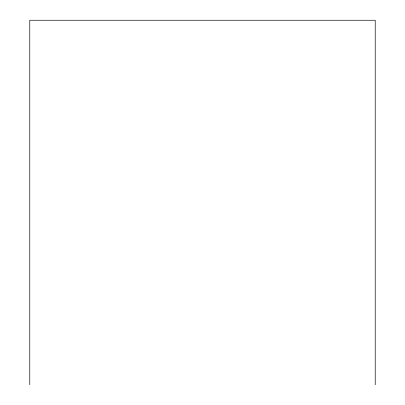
<?xml version="1.0" encoding="UTF-8"?>
<svg xmlns="http://www.w3.org/2000/svg" width="405" height="405" viewBox="0 0 405 405"><rect width="100%" height="100%" fill="white"/><g stroke="black" fill="none" stroke-linecap="round" stroke-linejoin="round"><path stroke-width="0.61" d="M375.222 384.75L375.222 20.25L29.778 20.25L29.778 384.75"/></g></svg>
